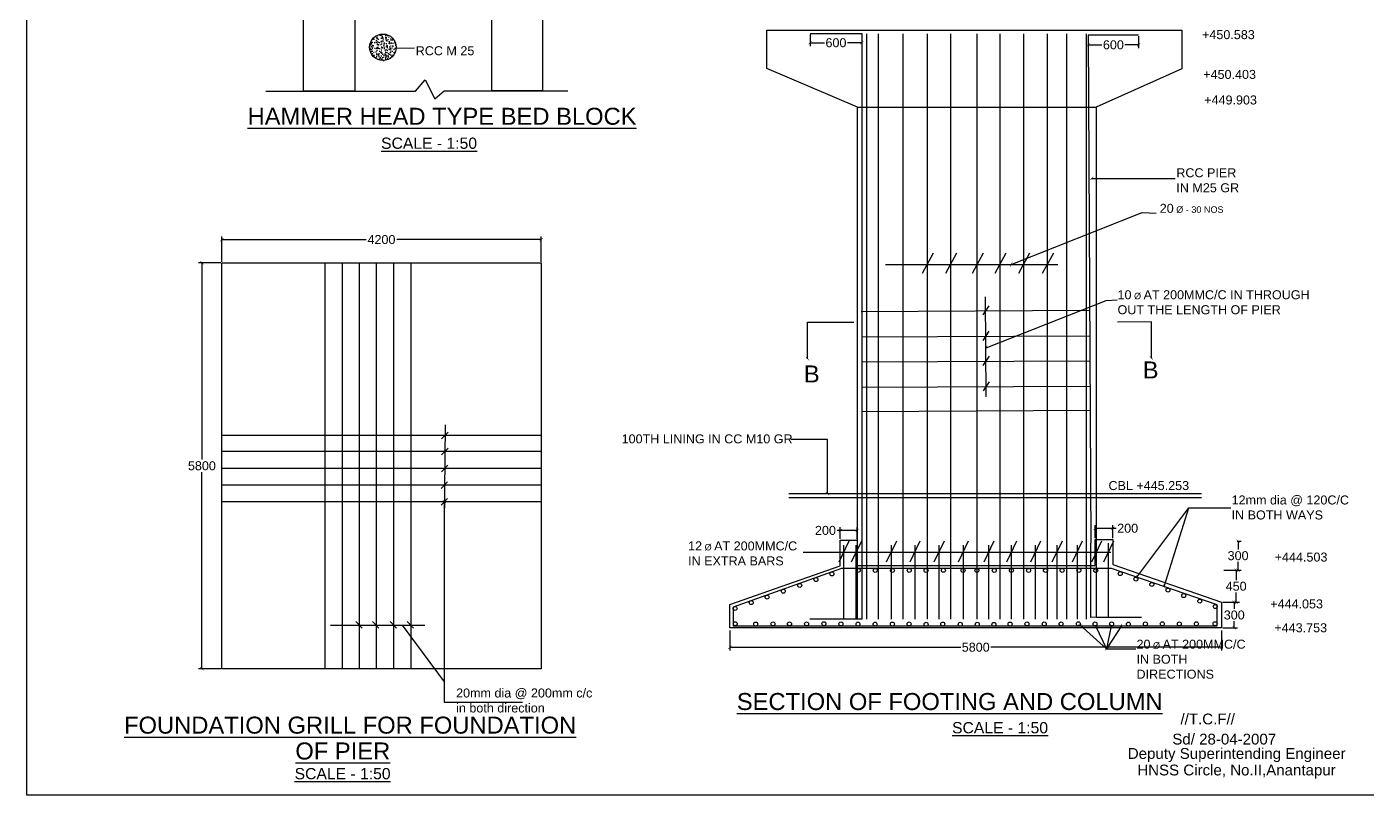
# Model space of a CAD drawing. Header units: inches. Extents: x 322 to 11487, y 352 to 10656.
# Drawn here: x 322.1 to 396.6, y 351.5 to 394.3 of the extents above; entities that cross this region are included whole.
import ezdxf

# ---------------------------------------------------------------- set-up
doc = ezdxf.new("R2010")
doc.units = ezdxf.units.IN
doc.header["$MEASUREMENT"] = 0
for name, color, linetype in [('DIMENSION', 255, 'Continuous'), ('DRAWING', 7, 'Continuous'), ('TEXT', 255, 'Continuous')]:
    doc.layers.add(name, color=color, linetype=linetype)
doc.styles.get("Standard").update_dxf_attribs({"font": 'arial.ttf'})
doc.dimstyles.new('dig', dxfattribs={"dimtxt": 0.3125, "dimasz": 0.18, "dimexe": 0.18, "dimexo": 0.0625, "dimgap": 0.09, "dimtad": 0, "dimtih": 1, "dimtoh": 1, "dimdec": 4, "dimzin": 0, "dimdsep": 46, "dimtxsty": 'Standard', "dimblk": 'ARCHTICK', "dimcen": 0.09, "dimadec": 0, "dimazin": 0, "dimtfac": 1, "dimtdec": 4, "dimtofl": 0, "dimtmove": 0, "dimatfit": 3, "dimldrblk": 'ARCHTICK', "dimfxl": 1, "dimtolj": 1, "dimtzin": 0, "dimarcsym": 0})

# ---------------------------------------------------------------- blocks, each defined once
blk = doc.blocks.new('_ArchTick')
at = {"color": 0, "linetype": 'ByBlock', "const_width": 0.15}
blk.add_lwpolyline([(-0.5, -0.5), (0.5, 0.5)], dxfattribs=at)
blk = doc.blocks.new('*D52')
at = {"layer": 'Defpoints', "color": 0, "ltscale": 0.02, "transparency": 16777216}
for p in [(350.689, 382.431), (332.924, 381.14), (350.689, 381.14)]:
    blk.add_point(p, dxfattribs=at)
at = {"layer": 'DIMENSION', "color": 0, "lineweight": -2, "ltscale": 0.02, "transparency": 16777216}
for p, q in [((332.924, 381.203), (332.924, 382.611)), ((350.689, 381.203), (350.689, 382.611)), ((332.924, 382.431), (340.961, 382.431)), ((350.689, 382.431), (342.652, 382.431))]:
    blk.add_line(p, q, dxfattribs=at)
at = {"layer": 'DIMENSION', "color": 0, "lineweight": -2, "ltscale": 0.02, "transparency": 16777216, "xscale": 0.18, "yscale": 0.18, "zscale": 0.18, "rotation": 180}
blk.add_blockref('_ArchTick', (332.924, 382.431), dxfattribs=at)
at = {"layer": 'DIMENSION', "color": 0, "lineweight": -2, "ltscale": 0.02, "transparency": 16777216, "xscale": 0.18, "yscale": 0.18, "zscale": 0.18}
blk.add_blockref('_ArchTick', (350.689, 382.431), dxfattribs=at)
at = {"layer": 'DIMENSION', "color": 0, "ltscale": 0.02, "transparency": 16777216, "insert": (341.806, 382.431), "char_height": 0.5, "attachment_point": 5}
blk.add_mtext('\\A1;4200', dxfattribs=at)
blk = doc.blocks.new('*D53')
at = {"layer": 'Defpoints', "color": 0, "ltscale": 0.02, "transparency": 16777216}
for p in [(332.924, 381.14), (331.816, 358.569), (332.924, 358.569)]:
    blk.add_point(p, dxfattribs=at)
at = {"layer": 'DIMENSION', "color": 0, "lineweight": -2, "ltscale": 0.02, "transparency": 16777216}
for p, q in [((332.862, 381.14), (331.636, 381.14)), ((331.816, 381.14), (331.816, 370.2)), ((331.816, 358.569), (331.816, 369.509)), ((332.862, 358.569), (331.636, 358.569))]:
    blk.add_line(p, q, dxfattribs=at)
at = {"layer": 'DIMENSION', "color": 0, "lineweight": -2, "ltscale": 0.02, "transparency": 16777216, "xscale": 0.18, "yscale": 0.18, "zscale": 0.18}
for p, rotation in [((331.816, 381.14), 90), ((331.816, 358.569), 270)]:
    blk.add_blockref('_ArchTick', p, dxfattribs=dict(at, rotation=rotation))
at = {"layer": 'DIMENSION', "color": 0, "ltscale": 0.02, "transparency": 16777216, "insert": (331.816, 369.855), "char_height": 0.5, "attachment_point": 5}
blk.add_mtext('\\A1;5800', dxfattribs=at)
blk = doc.blocks.new('*D54')
at = {"layer": 'Defpoints', "color": 0, "ltscale": 0.02, "transparency": 16777216}
for p in [(361.182, 360.759), (388.542, 360.759), (388.542, 359.767)]:
    blk.add_point(p, dxfattribs=at)
at = {"layer": 'DIMENSION', "color": 0, "lineweight": -2, "ltscale": 0.02, "transparency": 16777216}
for p, q in [((361.182, 360.696), (361.182, 359.587)), ((388.542, 360.696), (388.542, 359.587)), ((361.182, 359.767), (374.026, 359.767)), ((388.542, 359.767), (375.698, 359.767))]:
    blk.add_line(p, q, dxfattribs=at)
at = {"layer": 'DIMENSION', "color": 0, "lineweight": -2, "ltscale": 0.02, "transparency": 16777216, "xscale": 0.18, "yscale": 0.18, "zscale": 0.18, "rotation": 180}
blk.add_blockref('_ArchTick', (361.182, 359.767), dxfattribs=at)
at = {"layer": 'DIMENSION', "color": 0, "lineweight": -2, "ltscale": 0.02, "transparency": 16777216, "xscale": 0.18, "yscale": 0.18, "zscale": 0.18}
blk.add_blockref('_ArchTick', (388.542, 359.767), dxfattribs=at)
at = {"layer": 'DIMENSION', "color": 0, "ltscale": 0.02, "transparency": 16777216, "insert": (374.862, 359.767), "char_height": 0.5, "attachment_point": 5}
blk.add_mtext('\\A1;5800', dxfattribs=at)
blk = doc.blocks.new('*D55')
at = {"layer": 'Defpoints', "color": 0, "ltscale": 0.02, "transparency": 16777216}
for p in [(388.542, 362.267), (388.542, 360.849), (389.244, 360.849)]:
    blk.add_point(p, dxfattribs=at)
at = {"layer": 'DIMENSION', "color": 0, "lineweight": -2, "ltscale": 0.02, "transparency": 16777216}
for p, q in [((388.605, 362.267), (389.424, 362.267)), ((389.244, 362.267), (389.244, 361.903)), ((389.244, 360.849), (389.244, 361.213)), ((388.605, 360.849), (389.424, 360.849))]:
    blk.add_line(p, q, dxfattribs=at)
at = {"layer": 'DIMENSION', "color": 0, "lineweight": -2, "ltscale": 0.02, "transparency": 16777216, "xscale": 0.18, "yscale": 0.18, "zscale": 0.18}
for p, rotation in [((389.244, 362.267), 90), ((389.244, 360.849), 270)]:
    blk.add_blockref('_ArchTick', p, dxfattribs=dict(at, rotation=rotation))
at = {"layer": 'DIMENSION', "color": 0, "ltscale": 0.02, "transparency": 16777216, "insert": (389.244, 361.558), "char_height": 0.5, "attachment_point": 5}
blk.add_mtext('\\A1;300', dxfattribs=at)
blk = doc.blocks.new('*D56')
at = {"layer": 'Defpoints', "color": 0, "ltscale": 0.02, "transparency": 16777216}
for p in [(388.605, 364.047), (389.35, 364.047), (388.605, 362.267)]:
    blk.add_point(p, dxfattribs=at)
at = {"layer": 'DIMENSION', "color": 0, "lineweight": -2, "ltscale": 0.02, "transparency": 16777216}
for p, q in [((388.667, 364.047), (389.53, 364.047)), ((389.35, 364.047), (389.35, 363.503)), ((389.35, 362.267), (389.35, 362.812)), ((388.667, 362.267), (389.53, 362.267))]:
    blk.add_line(p, q, dxfattribs=at)
at = {"layer": 'DIMENSION', "color": 0, "lineweight": -2, "ltscale": 0.02, "transparency": 16777216, "xscale": 0.18, "yscale": 0.18, "zscale": 0.18}
for p, rotation in [((389.35, 364.047), 90), ((389.35, 362.267), 270)]:
    blk.add_blockref('_ArchTick', p, dxfattribs=dict(at, rotation=rotation))
at = {"layer": 'DIMENSION', "color": 0, "ltscale": 0.02, "transparency": 16777216, "insert": (389.35, 363.157), "char_height": 0.5, "attachment_point": 5}
blk.add_mtext('\\A1;450', dxfattribs=at)
blk = doc.blocks.new('*D57')
at = {"layer": 'Defpoints', "color": 0, "ltscale": 0.02, "transparency": 16777216}
for p in [(389.35, 365.662), (389.457, 365.662), (389.35, 364.047)]:
    blk.add_point(p, dxfattribs=at)
at = {"layer": 'DIMENSION', "color": 0, "lineweight": -2, "ltscale": 0.02, "transparency": 16777216}
for p, q in [((389.413, 365.662), (389.637, 365.662)), ((389.457, 365.662), (389.457, 365.2)), ((389.413, 364.047), (389.637, 364.047)), ((389.457, 364.047), (389.457, 364.509))]:
    blk.add_line(p, q, dxfattribs=at)
at = {"layer": 'DIMENSION', "color": 0, "lineweight": -2, "ltscale": 0.02, "transparency": 16777216, "xscale": 0.18, "yscale": 0.18, "zscale": 0.18}
for p, rotation in [((389.457, 365.662), 90), ((389.457, 364.047), 270)]:
    blk.add_blockref('_ArchTick', p, dxfattribs=dict(at, rotation=rotation))
at = {"layer": 'DIMENSION', "color": 0, "ltscale": 0.02, "transparency": 16777216, "insert": (389.457, 364.855), "char_height": 0.5, "attachment_point": 5}
blk.add_mtext('\\A1;300', dxfattribs=at)
blk = doc.blocks.new('*D58')
at = {"layer": 'Defpoints', "color": 0, "ltscale": 0.02, "transparency": 16777216}
for p in [(382.49, 366.382), (381.507, 365.76), (382.49, 365.76)]:
    blk.add_point(p, dxfattribs=at)
at = {"layer": 'DIMENSION', "color": 0, "lineweight": -2, "ltscale": 0.02, "transparency": 16777216}
for p, q in [((381.507, 365.823), (381.507, 366.562)), ((381.507, 366.382), (382.49, 366.382)), ((382.49, 365.823), (382.49, 366.562)), ((382.49, 366.382), (382.67, 366.382))]:
    blk.add_line(p, q, dxfattribs=at)
at = {"layer": 'DIMENSION', "color": 0, "lineweight": -2, "ltscale": 0.02, "transparency": 16777216, "xscale": 0.18, "yscale": 0.18, "zscale": 0.18, "rotation": 180}
blk.add_blockref('_ArchTick', (381.507, 366.382), dxfattribs=at)
at = {"layer": 'DIMENSION', "color": 0, "lineweight": -2, "ltscale": 0.02, "transparency": 16777216, "xscale": 0.18, "yscale": 0.18, "zscale": 0.18}
blk.add_blockref('_ArchTick', (382.49, 366.382), dxfattribs=at)
at = {"layer": 'DIMENSION', "color": 0, "ltscale": 0.02, "transparency": 16777216, "insert": (383.315, 366.382), "char_height": 0.5, "attachment_point": 5}
blk.add_mtext('\\A1;200', dxfattribs=at)
blk = doc.blocks.new('*D59')
at = {"layer": 'Defpoints', "color": 0, "ltscale": 0.02, "transparency": 16777216}
for p in [(367.329, 366.261), (367.329, 365.728), (368.267, 365.728)]:
    blk.add_point(p, dxfattribs=at)
at = {"layer": 'DIMENSION', "color": 0, "lineweight": -2, "ltscale": 0.02, "transparency": 16777216}
for p, q in [((367.329, 366.261), (367.149, 366.261)), ((367.329, 365.79), (367.329, 366.441)), ((368.267, 366.261), (367.329, 366.261)), ((368.267, 365.79), (368.267, 366.441))]:
    blk.add_line(p, q, dxfattribs=at)
at = {"layer": 'DIMENSION', "color": 0, "lineweight": -2, "ltscale": 0.02, "transparency": 16777216, "xscale": 0.18, "yscale": 0.18, "zscale": 0.18, "rotation": 180}
blk.add_blockref('_ArchTick', (367.329, 366.261), dxfattribs=at)
at = {"layer": 'DIMENSION', "color": 0, "lineweight": -2, "ltscale": 0.02, "transparency": 16777216, "xscale": 0.18, "yscale": 0.18, "zscale": 0.18}
blk.add_blockref('_ArchTick', (368.267, 366.261), dxfattribs=at)
at = {"layer": 'DIMENSION', "color": 0, "ltscale": 0.02, "transparency": 16777216, "insert": (366.503, 366.261), "char_height": 0.5, "attachment_point": 5}
blk.add_mtext('\\A1;200', dxfattribs=at)
blk = doc.blocks.new('*D60')
at = {"layer": 'Defpoints', "color": 0, "ltscale": 0.02, "transparency": 16777216}
for p in [(381.119, 393.797), (383.921, 393.797), (383.921, 393.261)]:
    blk.add_point(p, dxfattribs=at)
at = {"layer": 'DIMENSION', "color": 0, "lineweight": -2, "ltscale": 0.02, "transparency": 16777216}
for p, q in [((381.119, 393.735), (381.119, 393.081)), ((383.921, 393.735), (383.921, 393.081)), ((381.119, 393.261), (381.877, 393.261)), ((383.921, 393.261), (383.162, 393.261))]:
    blk.add_line(p, q, dxfattribs=at)
at = {"layer": 'DIMENSION', "color": 0, "lineweight": -2, "ltscale": 0.02, "transparency": 16777216, "xscale": 0.18, "yscale": 0.18, "zscale": 0.18, "rotation": 180}
blk.add_blockref('_ArchTick', (381.119, 393.261), dxfattribs=at)
at = {"layer": 'DIMENSION', "color": 0, "lineweight": -2, "ltscale": 0.02, "transparency": 16777216, "xscale": 0.18, "yscale": 0.18, "zscale": 0.18}
blk.add_blockref('_ArchTick', (383.921, 393.261), dxfattribs=at)
at = {"layer": 'DIMENSION', "color": 0, "ltscale": 0.02, "transparency": 16777216, "insert": (382.52, 393.261), "char_height": 0.5, "attachment_point": 5}
blk.add_mtext('\\A1;600', dxfattribs=at)
blk = doc.blocks.new('*D61')
at = {"layer": 'Defpoints', "color": 0, "ltscale": 0.02, "transparency": 16777216}
for p in [(365.654, 393.892), (368.522, 393.892), (365.654, 393.374)]:
    blk.add_point(p, dxfattribs=at)
at = {"layer": 'DIMENSION', "color": 0, "lineweight": -2, "ltscale": 0.02, "transparency": 16777216}
for p, q in [((365.654, 393.83), (365.654, 393.194)), ((368.522, 393.83), (368.522, 393.194)), ((365.654, 393.374), (366.445, 393.374)), ((368.522, 393.374), (367.731, 393.374))]:
    blk.add_line(p, q, dxfattribs=at)
at = {"layer": 'DIMENSION', "color": 0, "lineweight": -2, "ltscale": 0.02, "transparency": 16777216, "xscale": 0.18, "yscale": 0.18, "zscale": 0.18, "rotation": 180}
blk.add_blockref('_ArchTick', (365.654, 393.374), dxfattribs=at)
at = {"layer": 'DIMENSION', "color": 0, "lineweight": -2, "ltscale": 0.02, "transparency": 16777216, "xscale": 0.18, "yscale": 0.18, "zscale": 0.18}
blk.add_blockref('_ArchTick', (368.522, 393.374), dxfattribs=at)
at = {"layer": 'DIMENSION', "color": 0, "ltscale": 0.02, "transparency": 16777216, "insert": (367.088, 393.374), "char_height": 0.5, "attachment_point": 5}
blk.add_mtext('\\A1;600', dxfattribs=at)

msp = doc.modelspace()

# ---------------------------------------------------------------- hatches: boundary and pattern name
at = {"layer": 'DIMENSION', "ltscale": 0.02}
h = msp.add_hatch(dxfattribs=at)
h.set_pattern_fill('AR-CONC', color=256, scale=0.05, style=0)
h.set_pattern_definition([(50, (1.71248, 89.46212), (0.3586301, -0.03137607), [0.0375, -0.4125]), (355, (1.71248, 89.46212), (-0.06937567, 0.37609607), [0.03, -0.33]), (100.4514, (1.74237, 89.4595), (0.2892547, 0.34471977), [0.0318701, -0.35057106]), (46.1842, (1.7125, 89.5621), (0.53362052, -0.0827595), [0.05625, -0.61875]), (96.6356, (1.75695, 89.5552), (0.46733135, 0.48705894), [0.04780514, -0.5258565]), (351.1842, (1.7125, 89.5621), (0.467331, 0.4870593), [0.045, -0.495]), (21, (1.76248, 89.53712), (0.29845353, -0.20130945), [0.0375, -0.4125]), (326, (1.76248, 89.53712), (0.12165767, 0.36257502), [0.03, -0.33]), (71.4514, (1.78735, 89.52034), (0.42011131, 0.16126525), [0.0318701, -0.35057106]), (37.5, (1.71248, 89.46212), (0.006079928, 0.166446927), [0, -0.326, 0, -0.335, 0, -0.33125]), (7.5, (1.71248, 89.46212), (0.13153477, 0.197205856), [0, -0.191, 0, -0.3185, 0, -0.12625]), (327.5, (1.60098, 89.46212), (0.26691122, -0.011277436), [0, -0.125, 0, -0.39, 0, -0.5175]), (317.5, (1.55098, 89.46212), (0.29159308, 0.05005249), [0, -0.1625, 0, -0.259, 0, -0.3675])])
h.paths.add_polyline_path([(341.14868, 393.12493, 1), (342.62491, 393.12493, 1)])

# ---------------------------------------------------------------- linework, layer by layer
for p, q in [((368.2938, 389.80365), (381.56984, 389.80365)), ((368.2938, 361.32414), (368.2938, 389.80365)), ((381.56984, 389.80365), (381.56984, 361.43904)), ((381.56984, 389.80365), (381.56984, 361.43904)), ((381.2576, 361.43036), (381.2576, 365.55002)), ((381.56984, 361.43904), (381.2576, 361.43036))]:
    msp.add_line(p, q, dxfattribs=at)
for points in [[(337.46875, 399.87055), (340.31609, 399.87055), (340.31609, 390.69066), (337.46875, 390.69066)], [(347.94411, 399.87589), (350.76131, 399.87589), (350.76131, 390.7078), (347.94411, 390.7078)], [(332.92424, 381.1405), (350.68853, 381.1405), (350.68853, 358.56868), (332.92424, 358.56868)]]:
    msp.add_lwpolyline(points, close=True, dxfattribs=at)
for points in [[(368.2938, 389.80365), (363.23486, 391.95081), (363.23486, 394.08429), (386.3247, 394.08429), (386.3247, 391.91856), (381.56984, 389.80365)], [(365.65362, 393.8924), (368.52189, 393.8924), (368.52189, 361.33281), (368.20964, 361.32414), (368.20964, 365.44379)], [(368.784, 393.87856), (368.784, 361.32249)], [(369.44481, 393.87856), (369.44481, 361.32249)], [(370.80756, 393.87856), (370.80756, 361.32249)], [(372.16356, 393.87856), (372.16356, 361.32249)], [(373.46167, 393.87856), (373.46167, 361.32249)], [(374.93236, 393.87856), (374.93236, 361.32249)], [(376.20066, 393.87856), (376.20066, 361.32249)], [(377.52292, 393.87856), (377.52292, 361.32249)], [(378.8409, 393.87856), (378.8409, 361.32249)], [(379.90681, 393.87856), (379.90681, 361.32249)], [(381.0132, 393.87856), (381.0132, 361.32249)], [(383.91821, 393.79722), (381.1186, 393.79722), (381.2576, 365.55002)], [(338.66506, 381.1405), (338.66506, 358.56868)], [(339.61941, 381.1405), (339.61941, 358.56868)], [(340.55774, 381.1405), (340.55774, 358.56868)], [(341.50942, 381.1405), (341.50942, 358.56868)], [(342.4812, 381.1405), (342.4812, 358.56868)], [(343.43287, 381.1405), (343.43287, 358.56868)], [(369.8505, 381.04434), (379.43768, 381.04434)], [(372.50485, 381.67287), (371.89087, 380.53958)], [(373.80219, 381.67287), (373.18821, 380.53958)], [(375.27288, 381.67287), (374.6589, 380.53958)], [(376.54118, 381.67287), (375.92719, 380.53958)], [(377.86344, 381.67287), (377.24946, 380.53958)], [(379.18142, 381.67287), (378.56744, 380.53958)], [(375.44902, 373.69876), (375.41488, 379.25028)], [(368.49453, 378.43764), (381.19387, 378.50013)], [(375.27058, 378.24062), (375.61234, 378.75261)], [(375.27405, 376.83118), (375.61582, 377.34318)], [(368.50146, 377.02822), (381.20081, 377.09071)], [(375.2844, 375.43059), (375.62617, 375.94259)], [(368.50835, 375.62761), (381.2077, 375.69011)], [(375.29135, 374.01825), (375.63312, 374.53024)], [(368.51528, 374.21954), (381.21463, 374.28203)], [(368.52189, 372.87718), (381.22124, 372.93967)], [(345.3457, 372.12776), (345.30233, 366.55066)], [(332.92424, 371.5608), (350.68853, 371.5608)], [(345.15328, 371.35912), (345.50738, 371.73052)], [(332.92424, 370.66744), (350.68853, 370.66744)], [(345.15328, 370.46576), (345.50738, 370.83716)], [(345.13897, 369.51832), (345.49306, 369.88972)], [(332.92424, 369.72), (350.68853, 369.72)], [(332.92424, 368.7958), (350.68853, 368.7958)], [(345.13178, 368.59411), (345.48588, 368.96552)], [(332.92424, 367.87697), (350.68853, 367.87697)], [(345.12464, 367.67529), (345.47873, 368.04669)], [(364.47008, 368.31535), (387.42822, 368.31535)], [(364.47008, 368.09001), (387.42822, 368.09001)], [(367.32909, 364.29034), (367.32909, 365.72764), (368.2669, 365.72764), (368.2669, 364.30889), (381.50727, 364.30889), (381.50727, 365.76013), (382.48971, 365.76013), (382.48971, 364.36254), (388.54212, 362.26731), (388.54212, 360.84855), (361.18191, 360.84855), (361.18191, 362.15156), (367.32909, 364.29034)], [(367.80619, 365.66852), (367.24593, 364.50002)], [(367.51566, 365.44544), (367.51566, 361.32414)], [(368.50017, 365.66852), (367.93992, 364.50002)], [(370.45045, 365.66852), (369.89019, 364.50002)], [(370.15992, 365.44379), (370.15992, 361.32249)], [(371.75923, 365.66852), (371.19897, 364.50002)], [(371.4687, 365.44379), (371.4687, 361.32249)], [(373.10173, 365.66852), (372.54148, 364.50002)], [(372.8112, 365.44379), (372.8112, 361.32249)], [(374.44707, 365.66852), (373.88681, 364.50002)], [(374.15654, 365.44379), (374.15654, 361.32249)], [(375.87053, 365.66852), (375.31027, 364.50002)], [(375.58, 365.44379), (375.58, 361.32249)], [(377.13208, 365.66852), (376.57182, 364.50002)], [(376.84155, 365.44379), (376.84155, 361.32249)], [(378.4611, 365.66852), (377.90084, 364.50002)], [(378.17057, 365.44379), (378.17057, 361.32249)], [(379.66439, 365.66852), (379.10413, 364.50002)], [(379.37386, 365.44379), (379.37386, 361.32249)], [(380.79102, 365.66852), (380.23076, 364.50002)], [(380.50049, 365.44379), (380.50049, 361.32249)], [(381.86037, 365.66852), (381.30011, 364.50002)], [(382.52906, 365.66852), (381.9688, 364.50002)], [(382.23853, 365.56034), (382.23853, 361.43904)], [(365.27057, 365.05894), (382.38357, 365.05894)], [(361.36903, 362.00423), (361.36903, 360.95256), (388.29339, 360.95256), (388.29339, 362.1191), (382.41541, 364.15392), (367.39801, 364.15392), (361.36903, 362.00423)], [(338.97653, 360.99519), (344.21667, 360.99519)], [(340.37126, 361.20244), (340.7253, 360.8325)], [(341.31107, 361.20244), (341.66512, 360.8325)], [(342.28286, 361.20244), (342.6369, 360.8325)], [(343.23453, 361.20244), (343.58857, 360.8325)], [(368.2938, 361.32414), (365.63667, 361.32414)], [(381.56984, 361.43904), (384.08978, 361.43904)]]:
    msp.add_lwpolyline(points, dxfattribs=at)
for centre, radius in [((341.8868, 393.12493), 0.73811), ((366.86194, 363.84161), 0.11112), ((368.32429, 364.04135), 0.11112), ((369.27375, 364.04135), 0.11112), ((370.22966, 364.03491), 0.11112), ((371.16152, 364.04099), 0.11112), ((372.10133, 364.03777), 0.11112), ((373.06367, 364.04742), 0.11112), ((374.15623, 364.04079), 0.11112), ((374.92868, 364.03757), 0.11112), ((375.89745, 364.03757), 0.11112), ((376.84504, 364.04073), 0.11112), ((377.80738, 364.04073), 0.11112), ((378.74397, 364.03752), 0.11112), ((379.66935, 364.04331), 0.11112), ((380.59951, 364.04331), 0.11112), ((381.54254, 364.03045), 0.11112), ((382.89913, 363.86261), 0.11112), ((365.07118, 363.20405), 0.11112), ((365.97363, 363.52968), 0.11112), ((383.77778, 363.56033), 0.11112), ((384.65966, 363.25805), 0.11112), ((363.2609, 362.5533), 0.11112), ((364.15711, 362.88248), 0.11112), ((385.55509, 362.9451), 0.11112), ((386.43053, 362.63639), 0.11112), ((387.32528, 362.3309), 0.11112), ((361.48105, 361.92302), 0.11112), ((362.37259, 362.24781), 0.11112), ((388.18468, 362.03038), 0.11112), ((361.4833, 361.0698), 0.11112), ((362.62416, 361.05586), 0.11112), ((363.58328, 361.06551), 0.11112), ((364.50378, 361.06551), 0.11112), ((365.45143, 361.06221), 0.11112), ((366.41699, 361.07507), 0.11112), ((367.36646, 361.06221), 0.11112), ((368.31441, 361.05271), 0.11112), ((369.2671, 361.05271), 0.11112), ((370.22622, 361.05592), 0.11112), ((371.15959, 361.06235), 0.11112), ((372.1045, 361.04316), 0.11112), ((373.03144, 361.05924), 0.11112), ((374.00344, 361.04638), 0.11112), ((374.95132, 361.04645), 0.11112), ((375.87504, 361.04002), 0.11112), ((376.77301, 361.0561), 0.11112), ((377.71418, 361.0624), 0.11112), ((378.6733, 361.0624), 0.11112), ((379.61311, 361.06561), 0.11112), ((380.56696, 361.06888), 0.11112), ((381.50355, 361.06245), 0.11112), ((382.42083, 361.06245), 0.11112), ((383.35888, 361.0528), 0.11112), ((384.30191, 361.06245), 0.11112), ((385.23973, 361.06888), 0.11112), ((386.18919, 361.06566), 0.11112), ((387.13544, 361.06888), 0.11112), ((388.17502, 361.07531), 0.11112)]:
    msp.add_circle(centre, radius, dxfattribs=at)
at = {"layer": 'DRAWING', "ltscale": 0.02}
msp.add_lwpolyline([(322.07768, 430.94218), (435.1858, 430.94218), (435.1858, 351.54217), (322.07768, 351.54217)], close=True, dxfattribs=at)
at = {"layer": 'DRAWING'}
msp.add_lwpolyline([(335.36534, 390.69066), (343.70075, 390.69066), (344.22935, 391.30616), (344.78046, 390.26111), (345.29651, 390.70357), (347.94411, 390.7078), (352.17115, 390.7078)], dxfattribs=at)

# ---------------------------------------------------------------- texts
at = {"layer": 'DIMENSION', "ltscale": 0.02}
for p in [(365.30334, 374.48991), (384.15325, 374.7122)]:
    msp.add_text('B', height=0.945, dxfattribs=at).set_placement(p)
at = {"layer": 'DIMENSION', "ltscale": 0.02, "char_height": 0.5, "attachment_point": 1}
for s, insert, width in [('+450.583', (387.45366, 394.07726), 3.3849522), ('RCC M 25', (343.71213, 393.18266), 5.7526126), ('+450.403', (387.51966, 391.86665), 3.3849522), ('+449.903', (387.5732, 390.44577), 3.3849522), ('RCC PIER IN M25 GR', (386.0219, 386.39821), 3.8600994), ('20{\\H0.7219x; Ø - 30 NOS}', (385.0995, 384.42082), 6.8551263), ('10{\\H0.7219x; Ø }AT 200MMC/C IN THROUGH OUT THE LENGTH OF PIER', (382.75134, 379.61662), 10.7394397), ('100TH LINING IN CC M10 GR', (355.16625, 371.60246), 9.7112947), ('CBL +445.253', (382.24865, 369.00671), 7.4320954), ('12mm dia @ 120C/C IN BOTH WAYS', (389.09668, 368.20536), 6.6594682), ('12{\\H0.7219x; Ø }AT 200MMC/C IN EXTRA BARS', (358.86412, 365.65087), 6.8551263), ('+444.503', (391.49414, 365.03137), 2.9043861), ('+444.053', (391.24727, 362.42699), 2.9043861), ('+443.753', (391.47571, 361.09997), 2.9043861), ('20{\\H0.7219x; Ø }AT 200MMC/C IN BOTH DIRECTIONS', (383.80797, 360.18601), 6.8551263), ('20mm dia @ 200mm c/c in both direction', (345.95782, 357.4746), 7.5898908)]:
    msp.add_mtext(s, dxfattribs=dict(at, insert=insert, width=width))
at = {"layer": 'TEXT'}
for s, height, p in [('%%UHAMMER HEAD TYPE BED BLOCK', 0.945, (334.35771, 388.81664)), ('%%USCALE - 1:50', 0.625, (341.78489, 387.4791)), ('%%USECTION OF FOOTING AND COLUMN', 0.945, (361.57218, 356.27729)), ('%%UFOUNDATION GRILL FOR FOUNDATION', 0.945, (327.48667, 354.96466)), ('//T.C.F//', 0.6, (386.25445, 355.47897)), ('%%USCALE - 1:50', 0.625, (373.54644, 354.981)), ('Sd/ 28-04-2007', 0.6, (385.79853, 354.35934)), ('%%UOF PIER', 0.945, (337.01535, 353.52687)), ('Deputy Superintending Engineer', 0.6, (383.32277, 353.56053)), ('%%USCALE - 1:50', 0.625, (336.97485, 352.4264)), ('HNSS Circle, No.II,Anantapur', 0.6, (383.84909, 352.64129))]:
    msp.add_text(s, height=height, dxfattribs=at).set_placement(p)

# ---------------------------------------------------------------- dimensions: what is measured, and where the dimension line sits
at = {"layer": 'DIMENSION', "ltscale": 0.02}
for base, p1, p2, text, picture, middle in [((365.65362, 393.37352), (368.52189, 393.8924), (365.65362, 393.8924), '600', '*D61', (367.08775, 393.37352)), ((383.92064, 393.26092), (381.1186, 393.79722), (383.92064, 393.79722), '600', '*D60', (382.51962, 393.26092)), ((350.68853, 382.43082), (332.92424, 381.1405), (350.68853, 381.1405), '4200', '*D52', (341.80638, 382.43082)), ((367.32909, 366.26052), (368.2669, 365.72764), (367.32909, 365.72764), '200', '*D59', (366.50333, 366.26052)), ((382.48971, 366.38243), (381.50727, 365.76013), (382.48971, 365.76013), '200', '*D58', (383.31547, 366.38243)), ((388.54212, 359.76651), (361.18191, 360.75874), (388.54212, 360.75874), '5800', '*D54', (374.86202, 359.76651))]:
    dim = msp.add_linear_dim(base=base, p1=p1, p2=p2, text=text, dimstyle='dig', override={"dimtxt": 0.5}, dxfattribs=at)
    dim.commit()
    dim.dimension.update_dxf_attribs({"geometry": picture, "text_midpoint": middle})
for base, p1, p2, text, picture, middle in [((331.81623, 358.56868), (332.92424, 381.1405), (332.92424, 358.56868), '5800', '*D53', (331.81623, 369.85459)), ((389.45668, 365.66176), (389.35034, 364.04745), (389.35034, 365.66176), '300', '*D57', (389.45668, 364.85461)), ((389.35034, 364.04745), (388.60462, 362.26731), (388.60462, 364.04745), '450', '*D56', (389.35034, 363.15738)), ((389.24405, 360.84855), (388.54212, 362.26731), (388.54212, 360.84855), '300', '*D55', (389.24405, 361.55793))]:
    dim = msp.add_linear_dim(base=base, p1=p1, p2=p2, angle=90, text=text, dimstyle='dig', override={"dimtxt": 0.5}, dxfattribs=at)
    dim.commit()
    dim.dimension.update_dxf_attribs({"geometry": picture, "text_midpoint": middle})

# ---------------------------------------------------------------- leaders
for points in [[(342.59308, 393.08334), (343.64167, 393.0941)], [(381.31145, 385.83643), (385.95593, 385.82393)], [(376.8399, 381.04315), (384.11567, 383.93594), (384.89183, 383.91094)], [(375.45292, 376.41749), (382.1112, 379.03984), (382.7388, 379.07745)], [(365.51269, 375.80716), (365.51269, 377.84952), (368.07603, 377.84952)], [(384.63215, 375.84904), (384.64733, 377.85143), (382.75134, 377.84952)], [(366.61613, 368.31535), (366.61613, 371.3228), (364.57321, 371.3228)], [(345.30233, 367.87697), (345.30233, 356.70927), (349.65973, 356.70927)], [(383.81887, 363.66358), (386.72316, 367.52612), (389.04783, 367.52612)], [(385.3544, 363.13651), (386.72316, 367.52612)], [(342.95319, 360.99171), (345.30233, 357.85126)], [(380.65857, 361.006), (382.14376, 359.68521)], [(381.51999, 360.95256), (382.14376, 359.68521)], [(382.97583, 360.95256), (382.14376, 359.68521)], [(382.40439, 360.95256), (382.14376, 359.68521)], [(382.14376, 359.68521), (383.76576, 359.67574)]]:
    msp.add_leader(points, dimstyle='dig', override={"dimtxt": 0.5}, dxfattribs=at)

doc.saveas('drawing.dxf')
